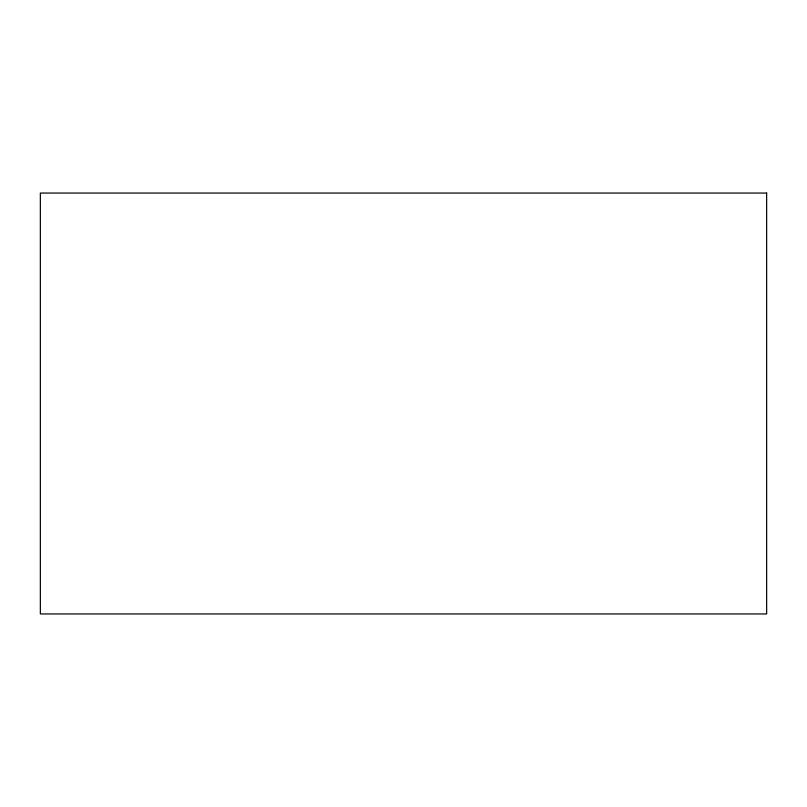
<?xml version="1.0" encoding="UTF-8"?>
<svg xmlns="http://www.w3.org/2000/svg" width="807" height="807" viewBox="0 0 807 807"><rect width="100%" height="100%" fill="white"/><g stroke="black" fill="none" stroke-linecap="round" stroke-linejoin="round"><path stroke-width="1.21" d="M766.65 193.055L40.35 193.055L40.35 613.945L766.65 613.945L766.65 193.055"/></g></svg>
